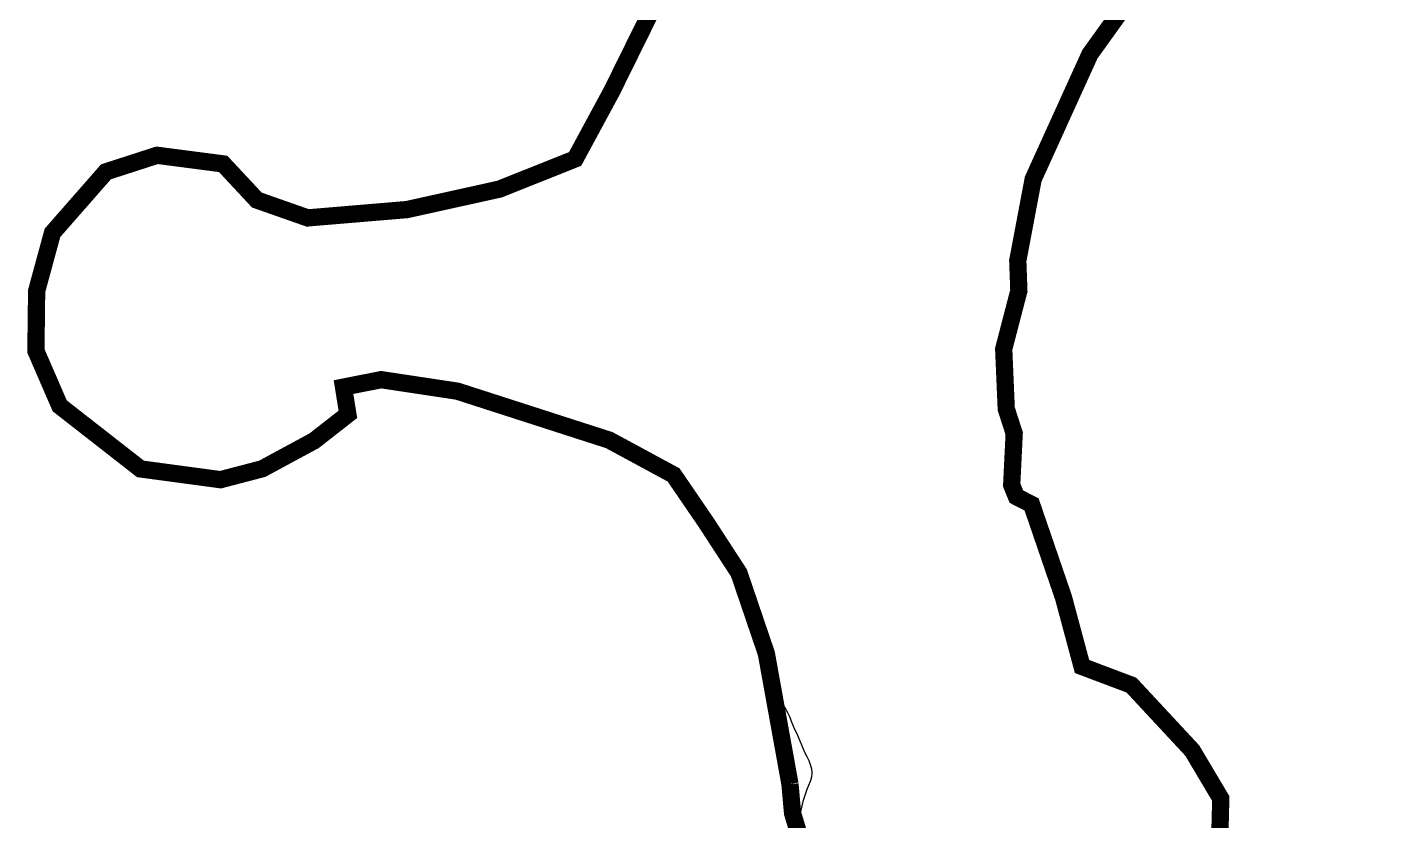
# Model space of a CAD drawing. Header units: millimetres. Extents: x 1745962 to 1749233, y 4525379 to 4529927.
# Drawn here: x 1746426.4 to 1746742.1, y 4525614.8 to 4525798.8 of the extents above; entities that cross this region are included whole.
import ezdxf

# ---------------------------------------------------------------- set-up
doc = ezdxf.new("R2010")
doc.units = ezdxf.units.MM
doc.header["$LTSCALE"] = 10
doc.header["$MEASUREMENT"] = 0
doc.layers.add('WATER', color=5, linetype='Continuous')
doc.layers.add('ZONING_ZONES', color=140, linetype='Continuous')

msp = doc.modelspace()

# ---------------------------------------------------------------- linework, layer by layer
at = {"layer": 'WATER'}
for points in [[(1746569.23, 4525799.13), (1746568.7, 4525798.29), (1746568.18, 4525797.43), (1746567.69, 4525796.56), (1746567.2, 4525795.68), (1746566.7, 4525794.82), (1746566.18, 4525793.97), (1746565.6, 4525793.14), (1746565.01, 4525792.34), (1746564.44, 4525791.52), (1746563.99, 4525790.63), (1746563.69, 4525789.67), (1746563.41, 4525788.71), (1746563.1, 4525787.76), (1746562.76, 4525786.82), (1746562.46, 4525785.87), (1746562.16, 4525784.91), (1746561.86, 4525783.96), (1746561.56, 4525783.01), (1746561.23, 4525782.07), (1746560.87, 4525781.14), (1746560.49, 4525780.21), (1746560.04, 4525779.32), (1746559.58, 4525778.43), (1746559.19, 4525777.51), (1746558.81, 4525776.58), (1746558.39, 4525775.68), (1746557.93, 4525774.78), (1746557.46, 4525773.9), (1746556.97, 4525773.03), (1746556.49, 4525772.15), (1746555.96, 4525771.31), (1746555.39, 4525770.48), (1746554.79, 4525769.68), (1746554.12, 4525768.94), (1746553.38, 4525768.26), (1746552.58, 4525767.68), (1746551.7, 4525767.21), (1746550.77, 4525766.83), (1746549.85, 4525766.42), (1746548.94, 4525766.04), (1746547.99, 4525765.69), (1746547.06, 4525765.33), (1746546.14, 4525764.95), (1746545.22, 4525764.55), (1746544.31, 4525764.15), (1746543.39, 4525763.75), (1746542.46, 4525763.36), (1746541.53, 4525763), (1746540.59, 4525762.69), (1746539.64, 4525762.34), (1746538.75, 4525761.91), (1746537.76, 4525761.74), (1746536.79, 4525761.54), (1746535.82, 4525761.26), (1746534.86, 4525760.96), (1746533.89, 4525760.72), (1746532.91, 4525760.5), (1746531.94, 4525760.28), (1746530.98, 4525760.03), (1746529.99, 4525759.82), (1746529.01, 4525759.67), (1746528.02, 4525759.53), (1746527.03, 4525759.37), (1746526.05, 4525759.16), (1746525.09, 4525758.87), (1746524.17, 4525758.49), (1746523.26, 4525758.07), (1746521.79, 4525757.42)], [(1746657.81, 4525757.84), (1746658.02, 4525758.82), (1746658.25, 4525759.8), (1746658.54, 4525760.76), (1746658.87, 4525761.7), (1746659.21, 4525762.63), (1746659.52, 4525763.58), (1746659.83, 4525764.53), (1746660.11, 4525765.49), (1746660.37, 4525766.46), (1746660.67, 4525767.41), (1746660.98, 4525768.37), (1746661.27, 4525769.32), (1746661.55, 4525770.28), (1746661.81, 4525771.25), (1746662.12, 4525772.2), (1746662.46, 4525773.14), (1746662.85, 4525774.07), (1746663.28, 4525774.97), (1746663.69, 4525775.88), (1746664.04, 4525776.82), (1746664.39, 4525777.76), (1746664.78, 4525778.67), (1746665.24, 4525779.57), (1746665.69, 4525780.45), (1746666.15, 4525781.35), (1746666.54, 4525782.26), (1746666.87, 4525783.2), (1746667.23, 4525784.14), (1746667.69, 4525785.02), (1746668.23, 4525785.86), (1746668.81, 4525786.69), (1746669.39, 4525787.5), (1746669.93, 4525788.34), (1746670.47, 4525789.18), (1746670.99, 4525790.03), (1746671.53, 4525790.88), (1746672.08, 4525791.71), (1746672.66, 4525792.53), (1746673.28, 4525793.31), (1746673.87, 4525794.12), (1746674.46, 4525794.93), (1746674.99, 4525795.77), (1746675.54, 4525796.61), (1746676.11, 4525797.43), (1746676.73, 4525798.22), (1746677.35, 4525799)], [(1746521.79, 4525757.42), (1746521.55, 4525757.35), (1746521.31, 4525757.26), (1746521.07, 4525757.19), (1746520.83, 4525757.13), (1746520.59, 4525757.08), (1746520.34, 4525757.03), (1746520.09, 4525757), (1746519.84, 4525756.99), (1746519.59, 4525756.98), (1746519.34, 4525756.98), (1746519.09, 4525757), (1746518.84, 4525757.02), (1746518.6, 4525757.06), (1746518.35, 4525757.08), (1746518.1, 4525757.1), (1746517.85, 4525757.1), (1746517.6, 4525757.11), (1746517.35, 4525757.09), (1746517.1, 4525757.05), (1746516.85, 4525757), (1746516.61, 4525756.96), (1746516.37, 4525756.91), (1746516.12, 4525756.85), (1746515.87, 4525756.81), (1746515.63, 4525756.74), (1746515.39, 4525756.69), (1746515.14, 4525756.64), (1746514.9, 4525756.6), (1746514.65, 4525756.56), (1746514.4, 4525756.52), (1746514.16, 4525756.48), (1746513.91, 4525756.45), (1746513.66, 4525756.41), (1746513.41, 4525756.4), (1746513.16, 4525756.39), (1746512.91, 4525756.37), (1746512.66, 4525756.36), (1746512.42, 4525756.33), (1746512.17, 4525756.3), (1746511.92, 4525756.28), (1746511.67, 4525756.25), (1746511.42, 4525756.22), (1746511.17, 4525756.17), (1746510.93, 4525756.11), (1746510.69, 4525756.04), (1746510.46, 4525755.95), (1746510.21, 4525755.88), (1746509.98, 4525755.81), (1746509.75, 4525755.72), (1746509.5, 4525755.64), (1746509.27, 4525755.57), (1746509.03, 4525755.48), (1746508.79, 4525755.41), (1746508.56, 4525755.34), (1746508.31, 4525755.26), (1746508.08, 4525755.18), (1746507.84, 4525755.11), (1746507.6, 4525755.03), (1746507.36, 4525754.97), (1746507.12, 4525754.89), (1746506.88, 4525754.83), (1746506.63, 4525754.77), (1746506.39, 4525754.72), (1746506.14, 4525754.67), (1746505.89, 4525754.65), (1746505.65, 4525754.63), (1746505.39, 4525754.62), (1746505.14, 4525754.63), (1746504.9, 4525754.65), (1746504.64, 4525754.67), (1746504.4, 4525754.7), (1746504.15, 4525754.75), (1746503.91, 4525754.8), (1746503.67, 4525754.86), (1746503.42, 4525754.91), (1746503.18, 4525754.99), (1746502.94, 4525755.06), (1746502.7, 4525755.12), (1746502.45, 4525755.17), (1746502.21, 4525755.24), (1746501.97, 4525755.29), (1746501.72, 4525755.34), (1746501.48, 4525755.38), (1746501.23, 4525755.38), (1746500.98, 4525755.37), (1746500.73, 4525755.35), (1746500.49, 4525755.31), (1746500.23, 4525755.26), (1746499.99, 4525755.21), (1746499.75, 4525755.16), (1746499.5, 4525755.11), (1746499.26, 4525755.04), (1746499.02, 4525754.97), (1746498.78, 4525754.89), (1746498.55, 4525754.8), (1746498.32, 4525754.73), (1746498.07, 4525754.65), (1746497.84, 4525754.57), (1746497.6, 4525754.49), (1746497.36, 4525754.42), (1746497.12, 4525754.35), (1746496.88, 4525754.27), (1746496.63, 4525754.23), (1746496.38, 4525754.23), (1746496.14, 4525754.22), (1746495.89, 4525754.23), (1746495.63, 4525754.24), (1746495.39, 4525754.27), (1746495.14, 4525754.31), (1746494.89, 4525754.37), (1746494.65, 4525754.41), (1746494.41, 4525754.44), (1746494.16, 4525754.48), (1746493.9, 4525754.51), (1746493.66, 4525754.54), (1746493.41, 4525754.57), (1746493.16, 4525754.59), (1746492.91, 4525754.59), (1746492.66, 4525754.6), (1746492.41, 4525754.59), (1746492.16, 4525754.6), (1746491.91, 4525754.59), (1746491.65, 4525754.59), (1746491.41, 4525754.59), (1746491.16, 4525754.58), (1746490.91, 4525754.59), (1746490.66, 4525754.58), (1746490.41, 4525754.59), (1746490.16, 4525754.58), (1746489.91, 4525754.59), (1746489.67, 4525754.59), (1746489.42, 4525754.59), (1746489.16, 4525754.6), (1746488.91, 4525754.61), (1746488.66, 4525754.65), (1746488.42, 4525754.69), (1746488.17, 4525754.74), (1746487.93, 4525754.79), (1746487.68, 4525754.84), (1746487.44, 4525754.89), (1746487.19, 4525754.94), (1746486.94, 4525754.99), (1746486.7, 4525755.05), (1746486.46, 4525755.1), (1746486.22, 4525755.15), (1746485.98, 4525755.24), (1746485.75, 4525755.34), (1746485.53, 4525755.46), (1746485.32, 4525755.59), (1746485.11, 4525755.72), (1746484.89, 4525755.85), (1746484.67, 4525755.97), (1746484.45, 4525756.09), (1746484.23, 4525756.21), (1746484.02, 4525756.33), (1746483.8, 4525756.46), (1746483.58, 4525756.58), (1746483.36, 4525756.71), (1746483.15, 4525756.84), (1746482.94, 4525756.97), (1746482.73, 4525757.1), (1746482.51, 4525757.24), (1746482.3, 4525757.37), (1746482.09, 4525757.49), (1746481.87, 4525757.61), (1746481.65, 4525757.75), (1746481.43, 4525757.85), (1746481.21, 4525757.98), (1746480.98, 4525758.09), (1746480.77, 4525758.2), (1746480.54, 4525758.3), (1746480.31, 4525758.4), (1746480.08, 4525758.51), (1746479.86, 4525758.62), (1746479.63, 4525758.73), (1746479.41, 4525758.84), (1746479.19, 4525758.95), (1746478.96, 4525759.06), (1746478.74, 4525759.18), (1746478.53, 4525759.31), (1746478.32, 4525759.45), (1746478.11, 4525759.59), (1746477.92, 4525759.74), (1746477.71, 4525759.89), (1746477.52, 4525760.04), (1746477.33, 4525760.21), (1746477.16, 4525760.4), (1746476.99, 4525760.58), (1746476.86, 4525760.79), (1746476.73, 4525761), (1746476.61, 4525761.23), (1746476.5, 4525761.46), (1746476.41, 4525761.69), (1746476.34, 4525761.93), (1746476.28, 4525762.17), (1746476.24, 4525762.42), (1746476.21, 4525762.67), (1746476.19, 4525762.92), (1746476.17, 4525763.16), (1746476.14, 4525763.41), (1746476.12, 4525763.66), (1746476.09, 4525763.91), (1746476.03, 4525764.15), (1746475.92, 4525764.38), (1746475.8, 4525764.6), (1746475.64, 4525764.79), (1746475.48, 4525764.98), (1746475.29, 4525765.15), (1746475.1, 4525765.32), (1746474.91, 4525765.46), (1746474.7, 4525765.6), (1746474.48, 4525765.73), (1746474.27, 4525765.86), (1746474.05, 4525765.98), (1746473.83, 4525766.1), (1746473.61, 4525766.22), (1746473.39, 4525766.33), (1746473.16, 4525766.44), (1746472.93, 4525766.55), (1746472.71, 4525766.66), (1746472.49, 4525766.77), (1746472.27, 4525766.89), (1746472.04, 4525767), (1746471.82, 4525767.11), (1746471.6, 4525767.23), (1746471.38, 4525767.34), (1746471.15, 4525767.46), (1746470.93, 4525767.58), (1746470.71, 4525767.69), (1746470.49, 4525767.8), (1746470.26, 4525767.91), (1746470.03, 4525768.01), (1746469.8, 4525768.11), (1746469.57, 4525768.2), (1746469.33, 4525768.28), (1746469.1, 4525768.38), (1746468.87, 4525768.47), (1746468.63, 4525768.55), (1746468.39, 4525768.64), (1746468.16, 4525768.71), (1746467.92, 4525768.78), (1746467.68, 4525768.85), (1746467.43, 4525768.91), (1746467.19, 4525768.98), (1746466.95, 4525769.04), (1746466.71, 4525769.11), (1746466.46, 4525769.16), (1746466.23, 4525769.2), (1746465.98, 4525769.25), (1746465.73, 4525769.29), (1746465.49, 4525769.32), (1746465.23, 4525769.34), (1746464.99, 4525769.36), (1746464.74, 4525769.36), (1746464.49, 4525769.37), (1746464.24, 4525769.37), (1746463.99, 4525769.38), (1746463.73, 4525769.37), (1746463.48, 4525769.38), (1746463.23, 4525769.38), (1746462.98, 4525769.38), (1746462.74, 4525769.4), (1746462.48, 4525769.42), (1746462.23, 4525769.43), (1746461.99, 4525769.44), (1746461.73, 4525769.47), (1746461.49, 4525769.48), (1746461.24, 4525769.5), (1746460.99, 4525769.5), (1746460.74, 4525769.51), (1746460.49, 4525769.51), (1746460.24, 4525769.51), (1746459.99, 4525769.51), (1746459.73, 4525769.5), (1746459.49, 4525769.5), (1746459.24, 4525769.46), (1746458.99, 4525769.43), (1746458.74, 4525769.39), (1746458.5, 4525769.36), (1746458.25, 4525769.34), (1746457.99, 4525769.3), (1746457.75, 4525769.27), (1746457.5, 4525769.24), (1746457.25, 4525769.21), (1746457, 4525769.18), (1746456.76, 4525769.15), (1746456.51, 4525769.11), (1746456.26, 4525769.08), (1746456.02, 4525769.04), (1746455.77, 4525769.01), (1746455.52, 4525768.96), (1746455.28, 4525768.9), (1746455.04, 4525768.85), (1746454.79, 4525768.8), (1746454.55, 4525768.74), (1746454.31, 4525768.69), (1746454.06, 4525768.63), (1746453.82, 4525768.57), (1746453.57, 4525768.51), (1746453.33, 4525768.44), (1746453.09, 4525768.38), (1746452.84, 4525768.32), (1746452.6, 4525768.26), (1746452.36, 4525768.19), (1746452.12, 4525768.13), (1746451.88, 4525768.07), (1746451.64, 4525768), (1746451.39, 4525767.94), (1746451.15, 4525767.87), (1746450.91, 4525767.81), (1746450.67, 4525767.74), (1746450.43, 4525767.68), (1746450.19, 4525767.62), (1746449.95, 4525767.55), (1746449.7, 4525767.49), (1746449.46, 4525767.43), (1746449.22, 4525767.35), (1746448.98, 4525767.29), (1746448.74, 4525767.22), (1746448.5, 4525767.15), (1746448.27, 4525767.07), (1746448.03, 4525766.99), (1746447.79, 4525766.9), (1746447.56, 4525766.8), (1746447.33, 4525766.68)], [(1746447.33, 4525766.68), (1746446.42, 4525766.23), (1746445.53, 4525765.78), (1746444.67, 4525765.28), (1746443.84, 4525764.72), (1746443.04, 4525764.11), (1746442.28, 4525763.46), (1746441.58, 4525762.75), (1746440.88, 4525762.04), (1746440.18, 4525761.32), (1746439.47, 4525760.62), (1746438.76, 4525759.91), (1746438.08, 4525759.18), (1746437.43, 4525758.43), (1746436.8, 4525757.65), (1746436.15, 4525756.89), (1746435.5, 4525756.13), (1746434.83, 4525755.38), (1746434.18, 4525754.62), (1746433.59, 4525753.81), (1746433.09, 4525752.95), (1746432.64, 4525752.05), (1746432.27, 4525751.13), (1746431.9, 4525750.2), (1746431.52, 4525749.27), (1746431.17, 4525748.33), (1746430.85, 4525747.38), (1746430.61, 4525746.42), (1746430.4, 4525745.44), (1746430.2, 4525744.46), (1746429.97, 4525743.49), (1746429.71, 4525742.52), (1746429.48, 4525741.55), (1746429.25, 4525740.57), (1746429.03, 4525739.6), (1746428.81, 4525738.62), (1746428.6, 4525737.64), (1746428.42, 4525736.66), (1746428.24, 4525735.68), (1746428.11, 4525734.69), (1746428.01, 4525733.69), (1746427.92, 4525732.69), (1746427.83, 4525731.7), (1746427.74, 4525730.71), (1746427.7, 4525729.7), (1746427.72, 4525728.7), (1746427.8, 4525727.7), (1746427.91, 4525726.72), (1746428.04, 4525725.72), (1746428.22, 4525724.74), (1746428.43, 4525723.76), (1746428.66, 4525722.79), (1746428.93, 4525721.82), (1746429.22, 4525720.87), (1746429.52, 4525719.91), (1746429.82, 4525718.96), (1746430.14, 4525718.01), (1746430.5, 4525717.07), (1746430.89, 4525716.16), (1746431.37, 4525715.28), (1746431.85, 4525714.4), (1746432.32, 4525713.52), (1746432.79, 4525712.64), (1746433.31, 4525711.78), (1746433.95, 4525711.02), (1746434.6, 4525710.26), (1746435.26, 4525709.49), (1746435.87, 4525708.72), (1746436.51, 4525707.94), (1746437.15, 4525707.18), (1746437.8, 4525706.42), (1746438.48, 4525705.69), (1746439.22, 4525705), (1746440, 4525704.38), (1746440.82, 4525703.81), (1746441.64, 4525703.23), (1746442.45, 4525702.64), (1746443.24, 4525702.04), (1746444.06, 4525701.46), (1746444.88, 4525700.89), (1746445.71, 4525700.33), (1746446.53, 4525699.76), (1746447.38, 4525699.23), (1746448.23, 4525698.71), (1746449.07, 4525698.17), (1746449.92, 4525697.65), (1746450.82, 4525697.21), (1746451.73, 4525696.8), (1746452.66, 4525696.4), (1746453.58, 4525696.02), (1746454.5, 4525695.62), (1746455.41, 4525695.23), (1746456.37, 4525694.94), (1746457.33, 4525694.66), (1746458.3, 4525694.42), (1746459.28, 4525694.21), (1746460.26, 4525694.01), (1746461.24, 4525693.83), (1746462.24, 4525693.7), (1746463.24, 4525693.62), (1746464.23, 4525693.58), (1746465.24, 4525693.55), (1746466.23, 4525693.51), (1746467.23, 4525693.49), (1746468.23, 4525693.51), (1746469.23, 4525693.6), (1746470.21, 4525693.73), (1746471.21, 4525693.9), (1746472.18, 4525694.1), (1746473.16, 4525694.31), (1746474.12, 4525694.59), (1746475.09, 4525694.86), (1746476.05, 4525695.11), (1746477.02, 4525695.35), (1746477.98, 4525695.62), (1746478.95, 4525695.89), (1746479.91, 4525696.16), (1746480.87, 4525696.43), (1746481.84, 4525696.68), (1746482.82, 4525696.92), (1746483.78, 4525697.17), (1746484.74, 4525697.46), (1746485.66, 4525697.85), (1746486.51, 4525698.36), (1746487.34, 4525698.92), (1746488.14, 4525699.53), (1746488.93, 4525700.15), (1746489.73, 4525700.74), (1746491.28, 4525701.78)], [(1746667.69, 4525660.71), (1746667.5, 4525661.69), (1746667.32, 4525662.68), (1746667.16, 4525663.66), (1746666.98, 4525664.65), (1746666.78, 4525665.63), (1746666.54, 4525666.6), (1746666.23, 4525667.54), (1746665.9, 4525668.49), (1746665.57, 4525669.43), (1746665.26, 4525670.39), (1746664.95, 4525671.34), (1746664.63, 4525672.29), (1746664.3, 4525673.23), (1746663.98, 4525674.18), (1746663.67, 4525675.13), (1746663.37, 4525676.09), (1746663.09, 4525677.04), (1746662.8, 4525678), (1746662.51, 4525678.96), (1746662.25, 4525679.92), (1746662.01, 4525680.89), (1746661.79, 4525681.87), (1746661.61, 4525682.85), (1746661.41, 4525683.83), (1746661.2, 4525684.81), (1746660.92, 4525685.77), (1746660.44, 4525686.64), (1746659.87, 4525687.47), (1746659.15, 4525688.16), (1746658.25, 4525688.59), (1746657.32, 4525688.95), (1746656.4, 4525689.34), (1746655.63, 4525689.97), (1746655, 4525690.75), (1746654.63, 4525691.68), (1746654.54, 4525692.67), (1746654.6, 4525693.67), (1746654.67, 4525694.67), (1746654.75, 4525695.66), (1746654.81, 4525696.66), (1746654.8, 4525697.67), (1746654.79, 4525698.67), (1746654.81, 4525699.66), (1746654.86, 4525700.67), (1746654.99, 4525701.65), (1746655.12, 4525702.64), (1746655.21, 4525703.64), (1746655.12, 4525704.62), (1746654.75, 4525705.56), (1746654.36, 4525706.48), (1746654, 4525707.4), (1746653.71, 4525708.37), (1746653.48, 4525709.34), (1746653.28, 4525710.32), (1746653.1, 4525711.3), (1746652.94, 4525712.29), (1746652.76, 4525713.27), (1746652.59, 4525714.26), (1746652.48, 4525715.26), (1746652.39, 4525716.25), (1746652.36, 4525717.25), (1746652.52, 4525718.24), (1746652.72, 4525719.21), (1746652.87, 4525720.2), (1746652.86, 4525721.2), (1746652.78, 4525722.2), (1746652.68, 4525723.19), (1746652.69, 4525724.2), (1746652.9, 4525725.17), (1746653.14, 4525726.14), (1746653.39, 4525727.11), (1746653.62, 4525728.08), (1746653.86, 4525729.06), (1746654.11, 4525730.02), (1746654.37, 4525730.98), (1746654.64, 4525731.95), (1746654.91, 4525732.91), (1746655.23, 4525733.86), (1746655.57, 4525734.8), (1746655.97, 4525735.72), (1746656.21, 4525736.68), (1746656.2, 4525737.68), (1746656.09, 4525738.68), (1746655.99, 4525739.67), (1746655.95, 4525740.67), (1746655.93, 4525741.67), (1746655.93, 4525742.67), (1746655.92, 4525743.68), (1746655.95, 4525744.67), (1746656.05, 4525745.66), (1746656.16, 4525746.66), (1746656.32, 4525747.64), (1746656.52, 4525748.63), (1746656.73, 4525749.6), (1746656.87, 4525750.59), (1746656.91, 4525751.6), (1746656.9, 4525752.6), (1746656.92, 4525753.59), (1746657, 4525754.59), (1746657.17, 4525755.58), (1746657.46, 4525756.54), (1746657.81, 4525757.84)], [(1746491.28, 4525701.78), (1746492.11, 4525702.35), (1746492.91, 4525702.94), (1746493.65, 4525703.61), (1746494.39, 4525704.28), (1746495.16, 4525704.92), (1746495.94, 4525705.55), (1746496.76, 4525706.13), (1746497.57, 4525706.71), (1746498.42, 4525707.24), (1746499.27, 4525707.77), (1746500.11, 4525708.32), (1746500.72, 4525709.05), (1746500.46, 4525710), (1746499.91, 4525710.84), (1746499.39, 4525711.69), (1746499.05, 4525712.63), (1746499.05, 4525713.63), (1746499.12, 4525714.63), (1746499.71, 4525715.36), (1746500.58, 4525715.86), (1746501.5, 4525716.25), (1746502.47, 4525716.51), (1746503.45, 4525716.72), (1746504.43, 4525716.88), (1746505.42, 4525716.98), (1746506.42, 4525717.01), (1746507.42, 4525717.05), (1746508.42, 4525717.09), (1746509.42, 4525717.12), (1746510.42, 4525717.14), (1746511.42, 4525717.13), (1746512.42, 4525717.1), (1746513.42, 4525717.07), (1746514.42, 4525717.03), (1746515.41, 4525716.95), (1746516.4, 4525716.84), (1746517.39, 4525716.69), (1746518.38, 4525716.5), (1746519.35, 4525716.28), (1746520.32, 4525716.04), (1746521.29, 4525715.79), (1746522.26, 4525715.52), (1746523.22, 4525715.25), (1746524.18, 4525714.97), (1746525.14, 4525714.69), (1746526.1, 4525714.42), (1746527.07, 4525714.17), (1746528.04, 4525713.93), (1746529.01, 4525713.67), (1746529.97, 4525713.39), (1746530.94, 4525713.13), (1746531.9, 4525712.88), (1746532.86, 4525712.6), (1746533.81, 4525712.3), (1746534.76, 4525711.98), (1746535.7, 4525711.64), (1746536.64, 4525711.31), (1746537.6, 4525711.01), (1746538.57, 4525710.75), (1746539.53, 4525710.48), (1746540.48, 4525710.18), (1746541.43, 4525709.87), (1746542.38, 4525709.54), (1746543.32, 4525709.21), (1746544.27, 4525708.89), (1746545.22, 4525708.56), (1746546.16, 4525708.22), (1746547.09, 4525707.87), (1746548.04, 4525707.53), (1746548.99, 4525707.21), (1746549.94, 4525706.93), (1746550.9, 4525706.65), (1746551.87, 4525706.38), (1746552.83, 4525706.1), (1746553.78, 4525705.79), (1746554.71, 4525705.46), (1746555.65, 4525705.1), (1746556.59, 4525704.76), (1746557.54, 4525704.45), (1746558.49, 4525704.15), (1746559.45, 4525703.84), (1746560.39, 4525703.5), (1746561.29, 4525703.07), (1746562.19, 4525702.64), (1746563.09, 4525702.21), (1746564, 4525701.78), (1746564.9, 4525701.35), (1746565.81, 4525700.94), (1746566.72, 4525700.52), (1746567.61, 4525700.07), (1746568.51, 4525699.62), (1746569.4, 4525699.18), (1746570.31, 4525698.76), (1746571.21, 4525698.33), (1746572.1, 4525697.87), (1746572.97, 4525697.37), (1746573.8, 4525696.81), (1746574.6, 4525696.22), (1746575.39, 4525695.61), (1746576.19, 4525695.01), (1746576.95, 4525694.35), (1746577.54, 4525693.55), (1746577.89, 4525692.62), (1746578.13, 4525691.64), (1746578.39, 4525690.68), (1746578.74, 4525689.74), (1746579.21, 4525688.87), (1746579.8, 4525688.05), (1746580.53, 4525687.37), (1746581.81, 4525686.29)], [(1746581.81, 4525686.29), (1746582.52, 4525685.59), (1746583.15, 4525684.82), (1746583.72, 4525683.99), (1746584.15, 4525683.09), (1746584.6, 4525682.2), (1746585.08, 4525681.32), (1746585.64, 4525680.48), (1746586.21, 4525679.67), (1746586.83, 4525678.88), (1746587.42, 4525678.08), (1746588.01, 4525677.27), (1746588.57, 4525676.43), (1746589.14, 4525675.62), (1746589.74, 4525674.81), (1746590.3, 4525674), (1746590.85, 4525673.15), (1746591.34, 4525672.28), (1746591.79, 4525671.39), (1746592.2, 4525670.48), (1746592.64, 4525669.59), (1746593.21, 4525668.76), (1746593.87, 4525668), (1746594.45, 4525667.19), (1746594.83, 4525666.27), (1746595.04, 4525665.29), (1746595.19, 4525664.3), (1746595.35, 4525663.32), (1746595.56, 4525662.33), (1746595.84, 4525661.38), (1746596.14, 4525660.43), (1746596.41, 4525659.46), (1746596.64, 4525658.48), (1746596.86, 4525657.51), (1746597.07, 4525656.54), (1746597.25, 4525655.55), (1746597.46, 4525654.57), (1746597.69, 4525653.6), (1746597.91, 4525652.62), (1746598.1, 4525651.64), (1746598.22, 4525650.65), (1746598.25, 4525649.65), (1746598.34, 4525648.66), (1746598.47, 4525647.66), (1746598.78, 4525646.71), (1746599.11, 4525645.77), (1746599.5, 4525644.85), (1746600.01, 4525643.98), (1746600.55, 4525643.14), (1746601.1, 4525642.31), (1746601.67, 4525641.48), (1746602.22, 4525640.65), (1746602.69, 4525639.77), (1746603.1, 4525638.85), (1746603.47, 4525637.93), (1746603.85, 4525637), (1746604.21, 4525636.07), (1746604.66, 4525635.18), (1746605.05, 4525634.26), (1746605.44, 4525633.33), (1746605.82, 4525632.41), (1746606.22, 4525631.5), (1746606.63, 4525630.58), (1746607.08, 4525629.69), (1746607.52, 4525628.79), (1746607.87, 4525627.85), (1746608.14, 4525626.89), (1746608.23, 4525625.9), (1746608.16, 4525624.91), (1746607.84, 4525623.96), (1746607.47, 4525623.02), (1746607.1, 4525622.1), (1746606.74, 4525621.17), (1746606.43, 4525620.22), (1746606.14, 4525619.26), (1746605.89, 4525618.29), (1746605.67, 4525617.31), (1746605.5, 4525616.33), (1746605.34, 4525615.34), (1746605.2, 4525614.35)], [(1746704.54, 4525614.19), (1746704.28, 4525615.16), (1746704.04, 4525616.13), (1746703.82, 4525617.11), (1746703.6, 4525618.08), (1746703.32, 4525619.04), (1746702.99, 4525619.98), (1746702.65, 4525620.93), (1746702.25, 4525621.84), (1746701.83, 4525622.75), (1746701.36, 4525623.63), (1746700.83, 4525624.48), (1746700.28, 4525625.31), (1746699.71, 4525626.14), (1746699.18, 4525626.99), (1746698.64, 4525627.83), (1746698.06, 4525628.64), (1746697.49, 4525629.46), (1746696.93, 4525630.28), (1746696.37, 4525631.12), (1746695.84, 4525631.96), (1746695.37, 4525632.84), (1746694.97, 4525633.77), (1746694.59, 4525634.7), (1746694.09, 4525635.55), (1746693.42, 4525636.28), (1746692.64, 4525636.92), (1746691.83, 4525637.51), (1746691.02, 4525638.09), (1746690.22, 4525638.7), (1746689.49, 4525639.38), (1746688.76, 4525640.07), (1746688.1, 4525640.8), (1746687.46, 4525641.58), (1746686.81, 4525642.34), (1746686.11, 4525643.06), (1746685.39, 4525643.74), (1746684.63, 4525644.41), (1746683.87, 4525645.05), (1746683.09, 4525645.68), (1746682.29, 4525646.27), (1746681.43, 4525646.79), (1746680.53, 4525647.2), (1746679.59, 4525647.55), (1746678.61, 4525647.76), (1746677.62, 4525647.92), (1746676.62, 4525647.92), (1746675.62, 4525647.93), (1746674.62, 4525647.95), (1746673.63, 4525648.02), (1746672.67, 4525648.31), (1746671.87, 4525648.9), (1746671.27, 4525649.7), (1746670.84, 4525650.59), (1746670.63, 4525651.57), (1746670.45, 4525652.56), (1746670.25, 4525653.54), (1746669.93, 4525654.49), (1746669.54, 4525655.4), (1746669.12, 4525656.31), (1746668.73, 4525657.24), (1746668.37, 4525658.17), (1746668.09, 4525659.12), (1746667.69, 4525660.71)]]:
    msp.add_lwpolyline(points, dxfattribs=at)
at = {"layer": 'ZONING_ZONES', "linetype": 'Continuous', "const_width": 4}
for points in [[(1746755.4, 4525890.9), (1746737.36, 4525874.41), (1746714.05, 4525847.6), (1746691.87, 4525819.3), (1746672.66, 4525792.53), (1746659.52, 4525763.58), (1746655.95, 4525744.67), (1746656.2, 4525737.68), (1746652.69, 4525724.2), (1746653.28, 4525710.32), (1746655.12, 4525704.62), (1746654.54, 4525692.67), (1746655.63, 4525689.97), (1746659.15, 4525688.16), (1746666.54, 4525666.6), (1746670.84, 4525650.59), (1746682.29, 4525646.27), (1746696.37, 4525631.12), (1746702.99, 4525619.98), (1746702.66, 4525607.14)], [(1746603.16, 4525623.34), (1746597.69, 4525653.6), (1746591.34, 4525672.28), (1746583.72, 4525683.99), (1746576.19, 4525695.01), (1746561.29, 4525703.07), (1746526.1, 4525714.42), (1746508.42, 4525717.09), (1746499.71, 4525715.36), (1746500.72, 4525709.05), (1746492.91, 4525702.94), (1746480.87, 4525696.43), (1746471.21, 4525693.9), (1746452.66, 4525696.4), (1746433.95, 4525711.02), (1746428.43, 4525723.76), (1746428.6, 4525737.64), (1746432.27, 4525751.13), (1746444.67, 4525765.28), (1746456.51, 4525769.11), (1746471.82, 4525767.11), (1746479.63, 4525758.73), (1746491.41, 4525754.59), (1746514.4, 4525756.52), (1746535.82, 4525761.26), (1746553.38, 4525768.26), (1746561.86, 4525783.96), (1746574.63, 4525809.84)], [(1746608.48, 4525601.09), (1746603.77, 4525616.55), (1746603.16, 4525623.34)]]:
    msp.add_lwpolyline(points, dxfattribs=at)

doc.saveas('drawing.dxf')
